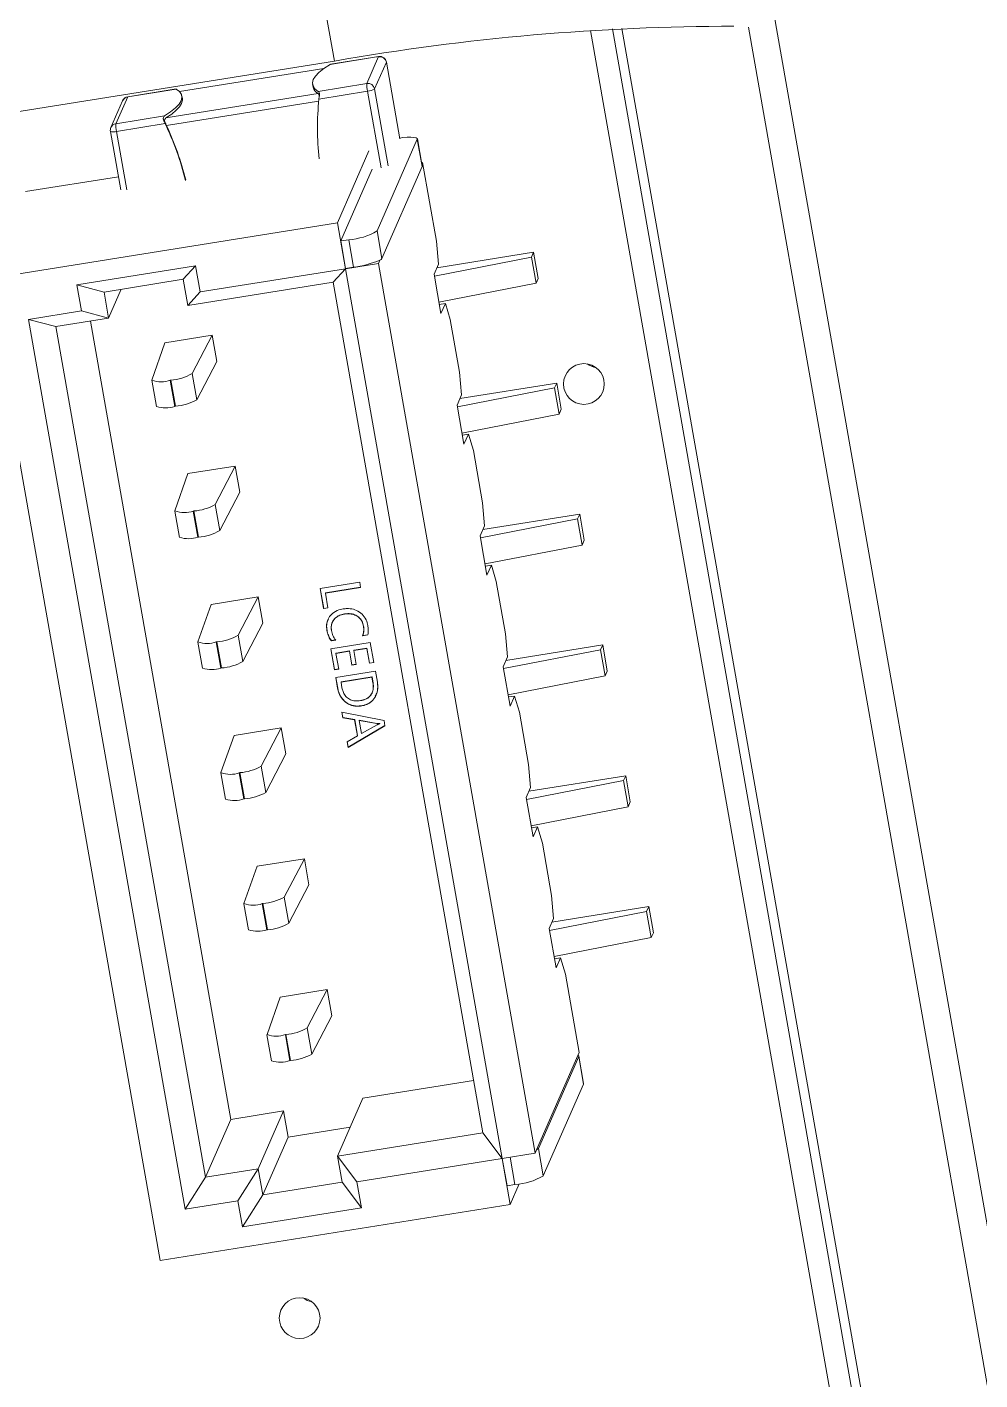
# Model space of a CAD drawing. Header units: millimetres. Extents: x 0 to 1189, y 0 to 841.
# Drawn here: x 474.224 to 475.641, y 441.702 to 443.715 of the extents above; entities that cross this region are included whole.
import ezdxf

# ---------------------------------------------------------------- set-up
doc = ezdxf.new("R2010")
doc.units = ezdxf.units.MM
doc.layers.get('0').update_dxf_attribs({"lineweight": 18})

msp = doc.modelspace()

# ---------------------------------------------------------------- linework, layer by layer
at = {"color": 7, "linetype": 'Continuous', "lineweight": 15}
for p, q in [((475.0312, 445.4595), (475.9216, 440.3977)), ((474.5781, 444.2479), (474.6808, 443.6639)), ((475.5522, 441.1087), (475.0943, 443.7117)), ((475.1082, 443.7126), (475.5737, 441.0657)), ((475.879, 440.4049), (475.2969, 443.7145)), ((475.5289, 441.0554), (475.062, 443.7096)), ((474.6743, 443.6589), (474.7466, 443.6705)), ((474.7467, 443.6706), (474.6748, 443.6591)), ((474.7466, 443.6705), (474.7291, 443.6305)), ((474.6808, 443.6639), (473.3053, 443.4437)), ((474.6652, 443.653), (474.4504, 443.6186)), ((474.6743, 443.6589), (474.6749, 443.659)), ((474.7581, 443.6623), (474.7406, 443.6224)), ((474.7582, 443.6625), (474.7581, 443.6623)), ((474.7782, 443.5484), (474.7582, 443.6625)), ((474.6484, 443.6292), (474.6491, 443.6253)), ((474.7291, 443.6305), (474.6568, 443.6189)), ((474.3733, 443.6107), (474.3557, 443.5708)), ((474.3733, 443.6107), (474.4456, 443.6223)), ((474.4453, 443.6224), (474.3734, 443.6109)), ((474.6567, 443.6155), (474.4301, 443.5793)), ((474.4547, 443.6081), (474.454, 443.612)), ((474.6578, 443.6075), (474.7301, 443.6191)), ((474.3658, 443.605), (474.3483, 443.565)), ((474.4281, 443.5823), (474.3557, 443.5708)), ((474.3567, 443.5594), (474.4291, 443.5709)), ((474.3476, 443.5594), (474.3476, 443.5593)), ((474.3476, 443.5593), (474.3629, 443.4725)), ((474.6854, 443.4233), (474.7322, 443.5302)), ((474.7443, 443.4112), (474.8041, 443.5478)), ((474.8041, 443.5478), (474.8113, 443.5069)), ((474.8114, 443.5075), (474.8042, 443.5484)), ((474.8121, 443.5129), (474.8105, 443.5126)), ((474.8109, 443.5102), (474.8121, 443.5129)), ((474.8327, 443.3961), (474.8121, 443.5129)), ((474.2215, 443.4698), (474.3595, 443.4919)), ((474.6903, 443.3964), (474.737, 443.5029)), ((474.8113, 443.5069), (474.7515, 443.3703)), ((474.6854, 443.4233), (474.1646, 443.3399)), ((474.6854, 443.4233), (474.6974, 443.3551)), ((474.7515, 443.3703), (474.7443, 443.4112)), ((474.6903, 443.3964), (474.7021, 443.3982)), ((474.6903, 443.3964), (474.6975, 443.3555)), ((474.7021, 443.3982), (474.7093, 443.3574)), ((474.8356, 443.3619), (474.8327, 443.3961)), ((474.7465, 443.363), (474.7486, 443.3679)), ((474.9741, 443.3723), (474.8295, 443.3441)), ((474.8332, 443.3564), (474.9772, 443.3795)), ((474.9772, 443.3795), (474.9741, 443.3723)), ((474.9809, 443.3334), (474.9741, 443.3723)), ((474.9841, 443.3405), (474.9772, 443.3795)), ((474.4744, 443.3595), (474.2975, 443.3312)), ((474.456, 443.3393), (474.4744, 443.3595)), ((474.4812, 443.3205), (474.4744, 443.3595)), ((474.6974, 443.3551), (474.4812, 443.3205)), ((474.679, 443.3349), (474.6974, 443.3551)), ((474.6974, 443.3551), (474.7465, 443.363)), ((474.6975, 443.3555), (474.6974, 443.3551)), ((474.9302, 442.0313), (474.6974, 443.3551)), ((474.6975, 443.3555), (474.7093, 443.3574)), ((474.9794, 442.0392), (474.7465, 443.363)), ((474.8291, 443.3469), (474.8356, 443.3619)), ((474.4215, 441.8798), (474.1646, 443.3399)), ((474.3044, 443.2922), (474.2975, 443.3312)), ((474.3381, 443.3204), (474.2975, 443.3312)), ((474.3381, 443.3204), (474.456, 443.3393)), ((474.456, 443.3393), (474.4629, 443.3003)), ((474.4629, 443.3003), (474.679, 443.3349)), ((474.9016, 442.0695), (474.679, 443.3349)), ((474.8291, 443.3469), (474.8393, 443.2885)), ((474.9809, 443.3334), (474.8364, 443.3052)), ((474.9841, 443.3405), (474.9809, 443.3334)), ((474.345, 443.2815), (474.3381, 443.3204)), ((474.345, 443.2815), (474.3638, 443.3245)), ((474.4629, 443.3003), (474.4812, 443.3205)), ((474.3044, 443.2922), (474.2258, 443.2797)), ((474.345, 443.2815), (474.3044, 443.2922)), ((474.8369, 443.302), (474.8459, 443.3035)), ((474.8459, 443.3035), (474.8393, 443.2885)), ((474.8532, 443.2793), (474.8459, 443.3035)), ((474.4586, 441.9558), (474.2258, 443.2797)), ((474.2258, 443.2797), (474.2664, 443.2689)), ((474.2664, 443.2689), (474.345, 443.2815)), ((474.489, 442.0035), (474.2664, 443.2689)), ((474.5267, 442.0896), (474.3178, 443.2771)), ((474.8669, 443.2014), (474.8532, 443.2793)), ((474.4991, 443.2562), (474.4288, 443.2449)), ((474.4991, 443.2562), (474.4692, 443.199)), ((474.5059, 443.2172), (474.4991, 443.2562)), ((474.4093, 443.1894), (474.4288, 443.2449)), ((474.4761, 443.1601), (474.5059, 443.2172)), ((474.4093, 443.1891), (474.4162, 443.1501)), ((474.4376, 443.1894), (474.4367, 443.1893)), ((474.4367, 443.1893), (474.4435, 443.1503)), ((474.4444, 443.1505), (474.4376, 443.1894)), ((474.4761, 443.1601), (474.4692, 443.199)), ((474.8699, 443.1672), (474.8669, 443.2014)), ((474.8633, 443.1522), (474.8699, 443.1672)), ((475.0083, 443.1777), (474.8638, 443.1494)), ((474.8675, 443.1618), (475.0115, 443.1848)), ((475.0115, 443.1848), (475.0083, 443.1777)), ((475.0152, 443.1387), (475.0083, 443.1777)), ((475.0183, 443.1459), (475.0115, 443.1848)), ((474.4444, 443.1505), (474.4435, 443.1503)), ((474.8633, 443.1522), (474.8736, 443.0938)), ((475.0152, 443.1387), (474.8706, 443.1105)), ((475.0183, 443.1459), (475.0152, 443.1387)), ((474.8712, 443.1073), (474.8801, 443.1088)), ((474.8801, 443.1088), (474.8736, 443.0938)), ((474.8875, 443.0846), (474.8801, 443.1088)), ((474.9012, 443.0067), (474.8875, 443.0846)), ((474.4436, 442.9948), (474.463, 443.0502)), ((474.5333, 443.0615), (474.463, 443.0502)), ((474.5333, 443.0615), (474.5034, 443.0044)), ((474.5402, 443.0226), (474.5333, 443.0615)), ((474.5103, 442.9654), (474.5402, 443.0226)), ((474.9041, 442.9725), (474.9012, 443.0067)), ((474.4435, 442.9944), (474.4504, 442.9554)), ((474.4718, 442.9947), (474.4709, 442.9946)), ((474.4709, 442.9946), (474.4778, 442.9556)), ((474.4787, 442.9558), (474.4718, 442.9947)), ((474.5103, 442.9654), (474.5034, 443.0044)), ((474.9017, 442.9671), (475.0457, 442.9901)), ((475.0457, 442.9901), (475.0426, 442.983)), ((475.0526, 442.9512), (475.0457, 442.9901)), ((474.8975, 442.9575), (474.9041, 442.9725)), ((475.0426, 442.983), (474.898, 442.9547)), ((475.0494, 442.944), (475.0426, 442.983)), ((474.4787, 442.9558), (474.4778, 442.9556)), ((474.8975, 442.9575), (474.9078, 442.8991)), ((475.0526, 442.9512), (475.0494, 442.944)), ((475.0494, 442.944), (474.9049, 442.9158)), ((474.9054, 442.9127), (474.9144, 442.9141)), ((474.9144, 442.9141), (474.9078, 442.8991)), ((474.9217, 442.8899), (474.9144, 442.9141)), ((474.7185, 442.8888), (474.6595, 442.8793)), ((474.7198, 442.8809), (474.7185, 442.8888)), ((474.9354, 442.812), (474.9217, 442.8899)), ((474.5676, 442.8668), (474.4973, 442.8556)), ((474.5676, 442.8668), (474.5377, 442.8097)), ((474.5744, 442.8279), (474.5676, 442.8668)), ((474.6595, 442.8793), (474.6648, 442.8494)), ((474.6649, 442.8498), (474.6597, 442.8794)), ((474.6674, 442.8725), (474.7198, 442.8809)), ((474.6675, 442.8729), (474.6674, 442.8725)), ((474.6712, 442.8505), (474.6674, 442.8725)), ((474.7198, 442.8812), (474.6675, 442.8729)), ((474.4778, 442.8001), (474.4973, 442.8556)), ((474.6648, 442.8494), (474.6712, 442.8505)), ((474.6649, 442.8498), (474.6648, 442.8494)), ((474.6712, 442.8508), (474.6649, 442.8498)), ((474.5445, 442.7707), (474.5744, 442.8279)), ((474.6787, 442.831), (474.6785, 442.8306)), ((474.696, 442.8415), (474.6959, 442.8412)), ((474.5445, 442.7707), (474.5377, 442.8097)), ((474.6699, 442.8173), (474.6697, 442.8169)), ((474.7227, 442.8089), (474.7306, 442.8102)), ((474.7229, 442.8092), (474.7227, 442.8089)), ((474.7308, 442.8105), (474.7229, 442.8092)), ((474.7242, 442.8235), (474.7241, 442.8232)), ((474.9384, 442.7778), (474.9354, 442.812)), ((474.4778, 442.7997), (474.4846, 442.7607)), ((474.5061, 442.8), (474.5051, 442.7999)), ((474.5051, 442.7999), (474.512, 442.7609)), ((474.5129, 442.7611), (474.5061, 442.8)), ((474.7342, 442.799), (474.6753, 442.7896)), ((474.6753, 442.7896), (474.6808, 442.7583)), ((474.681, 442.7586), (474.6755, 442.7896)), ((474.6763, 442.8015), (474.6828, 442.8025)), ((474.6765, 442.8018), (474.6763, 442.8015)), ((474.6826, 442.8028), (474.6765, 442.8018)), ((474.6831, 442.7828), (474.7033, 442.786)), ((474.7034, 442.7864), (474.6833, 442.7831)), ((474.7034, 442.7864), (474.7033, 442.786)), ((474.7033, 442.786), (474.7069, 442.7654)), ((474.707, 442.7657), (474.7034, 442.7864)), ((474.7097, 442.7871), (474.7292, 442.7902)), ((474.7099, 442.7874), (474.7097, 442.7871)), ((474.7134, 442.7664), (474.7097, 442.7871)), ((474.7293, 442.7905), (474.7099, 442.7874)), ((474.7293, 442.7905), (474.7292, 442.7902)), ((474.7292, 442.7902), (474.733, 442.7681)), ((474.7332, 442.7684), (474.7293, 442.7905)), ((474.7395, 442.7691), (474.7342, 442.799)), ((475.0768, 442.7883), (474.9323, 442.7601)), ((474.936, 442.7724), (475.08, 442.7954)), ((475.08, 442.7954), (475.0768, 442.7883)), ((475.0837, 442.7494), (475.0768, 442.7883)), ((475.0868, 442.7565), (475.08, 442.7954)), ((474.6833, 442.7831), (474.6831, 442.7828)), ((474.6873, 442.7593), (474.6831, 442.7828)), ((474.7069, 442.7654), (474.7134, 442.7664)), ((474.707, 442.7657), (474.7069, 442.7654)), ((474.7133, 442.7667), (474.707, 442.7657)), ((474.733, 442.7681), (474.7395, 442.7691)), ((474.7332, 442.7684), (474.733, 442.7681)), ((474.7395, 442.7694), (474.7332, 442.7684)), ((474.9318, 442.7628), (474.9384, 442.7778)), ((474.5129, 442.7611), (474.512, 442.7609)), ((474.6808, 442.7583), (474.6873, 442.7593)), ((474.681, 442.7586), (474.6808, 442.7583)), ((474.6872, 442.7596), (474.681, 442.7586)), ((474.7418, 442.7563), (474.6828, 442.7469)), ((474.6828, 442.7469), (474.6856, 442.731)), ((474.6857, 442.7313), (474.683, 442.7469)), ((474.6907, 442.7401), (474.7367, 442.7474)), ((474.6908, 442.7404), (474.7368, 442.7478)), ((474.7368, 442.7478), (474.7367, 442.7474)), ((474.7367, 442.7474), (474.7382, 442.7388)), ((474.7368, 442.7478), (474.7383, 442.7391)), ((474.7447, 442.7398), (474.7418, 442.7563)), ((474.9318, 442.7628), (474.9421, 442.7044)), ((475.0837, 442.7494), (474.9391, 442.7211)), ((475.0868, 442.7565), (475.0837, 442.7494)), ((474.6856, 442.731), (474.6857, 442.7313)), ((474.6908, 442.7404), (474.6907, 442.7401)), ((474.6921, 442.7318), (474.6907, 442.7401)), ((474.7382, 442.7388), (474.7383, 442.7391)), ((474.7214, 442.705), (474.7213, 442.7047)), ((474.7364, 442.7231), (474.7365, 442.7235)), ((474.9397, 442.718), (474.9486, 442.7194)), ((474.9486, 442.7194), (474.9421, 442.7044)), ((474.956, 442.6952), (474.9486, 442.7194)), ((474.7547, 442.6829), (474.6918, 442.6956)), ((474.6918, 442.6956), (474.6933, 442.687)), ((474.6935, 442.6874), (474.692, 442.6955)), ((474.6935, 442.6874), (474.6933, 442.687)), ((474.6933, 442.687), (474.7108, 442.6841)), ((474.711, 442.6844), (474.6935, 442.6874)), ((474.711, 442.6844), (474.7108, 442.6841)), ((474.7108, 442.6841), (474.7151, 442.66)), ((474.7152, 442.6603), (474.711, 442.6844)), ((474.7177, 442.6832), (474.7178, 442.6835)), ((474.744, 442.6787), (474.7178, 442.6835)), ((474.9696, 442.6173), (474.956, 442.6952)), ((474.6018, 442.6721), (474.5315, 442.6609)), ((474.6018, 442.6721), (474.5719, 442.615)), ((474.6087, 442.6332), (474.6018, 442.6721)), ((474.7011, 442.6429), (474.756, 442.6751)), ((474.756, 442.6753), (474.7012, 442.6432)), ((474.7211, 442.6636), (474.7177, 442.6832)), ((474.7177, 442.6832), (474.7438, 442.6784)), ((474.7442, 442.6764), (474.7211, 442.6636)), ((474.7438, 442.6784), (474.744, 442.6787)), ((474.7481, 442.6781), (474.7483, 442.6785)), ((474.7483, 442.6783), (474.7482, 442.6779)), ((474.756, 442.6751), (474.7547, 442.6829)), ((474.5121, 442.6054), (474.5315, 442.6609)), ((474.7151, 442.66), (474.6996, 442.6514)), ((474.6996, 442.6514), (474.7011, 442.6429)), ((474.7012, 442.6432), (474.6998, 442.6515)), ((474.7012, 442.6432), (474.7011, 442.6429)), ((474.7152, 442.6603), (474.7151, 442.66)), ((474.5788, 442.5761), (474.6087, 442.6332)), ((474.512, 442.605), (474.5189, 442.5661)), ((474.5403, 442.6054), (474.5394, 442.6052)), ((474.5394, 442.6052), (474.5462, 442.5663)), ((474.5472, 442.5664), (474.5403, 442.6054)), ((474.5788, 442.5761), (474.5719, 442.615)), ((474.9726, 442.5831), (474.9696, 442.6173)), ((474.966, 442.5682), (474.9726, 442.5831)), ((475.1111, 442.5936), (474.9665, 442.5654)), ((474.9702, 442.5777), (475.1142, 442.6008)), ((475.1142, 442.6008), (475.1111, 442.5936)), ((475.1179, 442.5547), (475.1111, 442.5936)), ((475.121, 442.5618), (475.1142, 442.6008)), ((474.5472, 442.5664), (474.5462, 442.5663)), ((474.966, 442.5682), (474.9763, 442.5098)), ((475.1179, 442.5547), (474.9734, 442.5264)), ((475.121, 442.5618), (475.1179, 442.5547)), ((474.9739, 442.5233), (474.9829, 442.5247)), ((474.9829, 442.5247), (474.9763, 442.5098)), ((474.9902, 442.5005), (474.9829, 442.5247)), ((475.0039, 442.4227), (474.9902, 442.5005)), ((474.5463, 442.4107), (474.5658, 442.4662)), ((474.6361, 442.4774), (474.5658, 442.4662)), ((474.6361, 442.4774), (474.6062, 442.4203)), ((474.6429, 442.4385), (474.6361, 442.4774)), ((474.613, 442.3814), (474.6429, 442.4385)), ((475.0068, 442.3885), (475.0039, 442.4227)), ((474.5463, 442.4103), (474.5531, 442.3714)), ((474.5746, 442.4107), (474.5736, 442.4105)), ((474.5736, 442.4105), (474.5805, 442.3716)), ((474.5814, 442.3717), (474.5746, 442.4107)), ((474.613, 442.3814), (474.6062, 442.4203)), ((475.0045, 442.383), (475.1484, 442.4061)), ((475.1484, 442.4061), (475.1453, 442.3989)), ((475.1553, 442.3671), (475.1484, 442.4061)), ((475.0003, 442.3735), (475.0068, 442.3885)), ((475.1453, 442.3989), (475.0008, 442.3707)), ((475.1522, 442.36), (475.1453, 442.3989)), ((474.5814, 442.3717), (474.5805, 442.3716)), ((475.0003, 442.3735), (475.0106, 442.3151)), ((475.1553, 442.3671), (475.1522, 442.36)), ((475.1522, 442.36), (475.0076, 442.3318)), ((475.0082, 442.3286), (475.0171, 442.3301)), ((475.0171, 442.3301), (475.0106, 442.3151)), ((475.0244, 442.3058), (475.0171, 442.3301)), ((475.045, 442.189), (475.0244, 442.3058)), ((474.6703, 442.2828), (474.6, 442.2715)), ((474.6703, 442.2828), (474.6404, 442.2256)), ((474.6771, 442.2438), (474.6703, 442.2828)), ((474.5806, 442.216), (474.6, 442.2715)), ((474.6473, 442.1867), (474.6771, 442.2438)), ((474.6473, 442.1867), (474.6404, 442.2256)), ((474.5805, 442.2156), (474.5874, 442.1767)), ((474.6088, 442.216), (474.6079, 442.2158)), ((474.6079, 442.2158), (474.6147, 442.1769)), ((474.6157, 442.1771), (474.6088, 442.216)), ((475.0431, 442.1848), (474.9815, 442.0441)), ((474.9844, 442.0465), (475.0442, 442.183)), ((475.045, 442.189), (475.0431, 442.1848)), ((475.0442, 442.183), (475.0514, 442.1421)), ((475.0515, 442.1428), (475.0443, 442.1837)), ((474.6157, 442.1771), (474.6147, 442.1769)), ((474.7232, 442.1211), (474.8879, 442.1475)), ((474.9916, 442.0056), (475.0514, 442.1421)), ((475.0514, 442.1421), (475.0515, 442.1428)), ((474.6855, 442.0349), (474.7232, 442.1211)), ((474.5267, 442.0896), (474.6053, 442.1022)), ((474.6053, 442.1022), (474.5676, 442.016)), ((474.6053, 442.1022), (474.6122, 442.0633)), ((474.5267, 442.0896), (474.489, 442.0035)), ((474.5744, 441.9771), (474.6122, 442.0633)), ((474.6122, 442.0633), (474.7044, 442.078)), ((474.9016, 442.0695), (474.6855, 442.0349)), ((474.9302, 442.0313), (474.9016, 442.0695)), ((474.9815, 442.0441), (474.9794, 442.0392)), ((474.9916, 442.0056), (474.9844, 442.0465)), ((474.7141, 441.9967), (474.6855, 442.0349)), ((474.6855, 442.0349), (474.6923, 441.996)), ((474.7141, 441.9967), (474.9302, 442.0313)), ((474.9794, 442.0392), (474.9302, 442.0313)), ((474.9302, 442.0313), (474.9422, 441.9632)), ((474.9304, 442.0313), (474.9376, 441.9907)), ((474.489, 442.0035), (474.4586, 441.9558)), ((474.5676, 442.016), (474.489, 442.0035)), ((474.5372, 441.9684), (474.5676, 442.016)), ((474.5744, 441.9771), (474.5676, 442.016)), ((474.6923, 441.996), (474.5744, 441.9771)), ((474.7209, 441.9578), (474.6923, 441.996)), ((474.7209, 441.9578), (474.7141, 441.9967)), ((474.9376, 441.9907), (474.9494, 441.9926)), ((474.9556, 441.9937), (474.9422, 441.9632)), ((474.4215, 441.8798), (474.9422, 441.9632)), ((474.4586, 441.9558), (474.5372, 441.9684)), ((474.5441, 441.9295), (474.5372, 441.9684)), ((474.5441, 441.9295), (474.5744, 441.9771)), ((474.5441, 441.9295), (474.7209, 441.9578))]:
    msp.add_line(p, q, dxfattribs=at)
at = {"color": 8, "linetype": 'Continuous', "lineweight": 15}
for p, q in [((474.7467, 443.6706), (474.7466, 443.6705)), ((474.665, 443.6528), (474.4505, 443.6185)), ((474.7782, 443.5482), (474.7581, 443.6623)), ((474.3734, 443.6109), (474.3733, 443.6107)), ((474.7301, 443.6191), (474.7502, 443.505)), ((474.7406, 443.6224), (474.7607, 443.5083)), ((474.4311, 443.5679), (474.6574, 443.6041)), ((474.3567, 443.5594), (474.372, 443.4725)), ((474.9494, 441.9926), (474.9422, 442.0332))]:
    msp.add_line(p, q, dxfattribs=at)
at = {"color": 7, "linetype": 'Continuous', "lineweight": 15}
for points in [[(474.6568, 443.6189), (474.6519, 443.6227), (474.6491, 443.6269), (474.6482, 443.6315), (474.6494, 443.6364), (474.6527, 443.6416), (474.6579, 443.6471), (474.6651, 443.6529), (474.6743, 443.6589)], [(474.4456, 443.6223), (474.4504, 443.6185), (474.4533, 443.6143), (474.4541, 443.6098), (474.4529, 443.6049), (474.4497, 443.5997), (474.4445, 443.5942), (474.4372, 443.5884), (474.4281, 443.5823)], [(474.4547, 443.6081), (474.4548, 443.6057), (474.4536, 443.601), (474.4505, 443.596), (474.4456, 443.5907), (474.4388, 443.5851), (474.4301, 443.5793)], [(474.778, 443.5495), (474.7826, 443.55), (474.7891, 443.5505), (474.7947, 443.5506), (474.7991, 443.5504), (474.8023, 443.5498), (474.8039, 443.5489), (474.8041, 443.5478)]]:
    msp.add_lwpolyline(points, dxfattribs=at)
for centre in [(475.052, 443.1836), (474.6292, 441.794)]:
    msp.add_circle(centre, 0.0303, dxfattribs=at)
for centre, radius, start, end in [((475.2744, 440.2912), 3.4245, 89.9863, 99.9825), ((474.7482, 443.6605), 0.0101, 10.3067, 99.1095), ((474.7483, 443.6608), 0.00999, 8.976, 98.8767), ((474.7702, 443.6283), 0.0412, 176.9451, 192.9193), ((474.7307, 443.6206), 0.0101, 10.3276, 99.1814), ((474.375, 443.601), 0.00995, 99.1374, 153.4592), ((474.6636, 443.6288), 0.0149, 193.4253, 242.564), ((474.7286, 443.6429), 0.0238, 273.6539, 300.497), ((475.0917, 443.564), 0.4361, 174.2634, 186.0083), ((474.3967, 443.5686), 0.041, 176.9099, 192.9546), ((474.0295, 443.3797), 0.4429, 13.9526, 25.5768), ((474.3572, 443.5611), 0.00973, 156.4019, 190.0402), ((474.0304, 443.3806), 0.4423, 13.9482, 25.0551), ((474.8103, 443.5073), 0.00112, 334.6169, 8.5292), ((474.6958, 443.494), 0.096, 273.761, 300.3648), ((474.6907, 443.5053), 0.1491, 277.158, 292.8647), ((474.746, 443.374), 0.00663, 293.3938, 326.2057), ((475.0753, 443.2378), 0.0305, 232.381, 260.2791), ((474.4233, 443.225), 0.0382, 248.6548, 290.5451), ((474.4324, 443.263), 0.0738, 273.9967, 299.8807), ((474.4295, 443.1922), 0.0442, 252.3684, 288.4305), ((474.4393, 443.2241), 0.0738, 273.9939, 299.8835), ((474.4575, 443.0305), 0.0383, 248.6892, 290.4608), ((474.4667, 443.0683), 0.0738, 273.9939, 299.8835), ((474.4735, 443.0294), 0.0738, 273.9979, 299.8825), ((474.4638, 442.9978), 0.0444, 252.4796, 288.3692), ((474.5009, 442.8737), 0.0738, 273.9967, 299.8807), ((474.4918, 442.8358), 0.0383, 248.6945, 290.4555), ((474.5077, 442.8349), 0.074, 274.0416, 299.8753), ((474.498, 442.8028), 0.0441, 252.3716, 288.4773), ((474.526, 442.6409), 0.0381, 248.5825, 290.5675), ((474.5352, 442.679), 0.0738, 273.9939, 299.8835), ((474.5323, 442.6081), 0.0441, 252.3701, 288.4787), ((474.542, 442.64), 0.0738, 274.0169, 299.9031), ((474.5602, 442.4462), 0.0381, 248.5805, 290.5694), ((474.5694, 442.4843), 0.0738, 274.0128, 299.9041), ((474.5665, 442.4135), 0.0441, 252.3716, 288.4773), ((474.5763, 442.4453), 0.0738, 273.9939, 299.8835), ((474.6037, 442.2896), 0.0738, 273.9979, 299.8825), ((474.5945, 442.2515), 0.0381, 248.5825, 290.5675), ((474.6105, 442.2507), 0.0738, 273.9979, 299.8825), ((475.0429, 442.1834), 0.00136, 342.0104, 79.7461), ((474.6007, 442.2187), 0.044, 252.3301, 288.5187), ((474.9788, 442.0502), 0.00667, 293.5044, 326.0951), ((474.9431, 442.0884), 0.096, 273.7637, 300.3621), ((474.6531, 441.8492), 0.0316, 232.8618, 259.7982)]:
    msp.add_arc(centre, radius, start, end, dxfattribs=at)
at = {"color": 8, "linetype": 'Continuous', "lineweight": 15}
for centre, radius, start, end in [((474.3748, 443.6011), 0.00978, 98.8424, 156.3213), ((474.3573, 443.561), 0.00992, 99.2732, 155.7975), ((474.3521, 443.5731), 0.0145, 252.1654, 288.7333)]:
    msp.add_arc(centre, radius, start, end, dxfattribs=at)
at = {"color": 7, "linetype": 'Continuous', "lineweight": 15}
msp.add_ellipse((474.0356, 443.408), major_axis=(0.4509, -0.054), ratio=0.806925, start_param=0.618652, end_param=0.627165, dxfattribs=at)
for points, knots in [([(474.4453, 443.6223), (474.4453, 443.6223), (474.4454, 443.6224), (474.4455, 443.6224), (474.4456, 443.6223)], [0, 0, 0, 0, 0.0001315104, 0.0003241113, 0.0003241113, 0.0003241113, 0.0003241113]), ([(474.6567, 443.6155), (474.6569, 443.6153), (474.6574, 443.6148), (474.6581, 443.6132), (474.6585, 443.6121), (474.6586, 443.6118)], [0, 0, 0, 0, 0.001874104, 0.003746934, 0.004215868, 0.004215868, 0.004215868, 0.004215868]), ([(474.6568, 443.6189), (474.657, 443.6187), (474.6576, 443.6182), (474.6583, 443.6166), (474.6587, 443.6155), (474.6588, 443.6153)], [0, 0, 0, 0, 0.001883643, 0.003764971, 0.004189384, 0.004189384, 0.004189384, 0.004189384]), ([(474.6588, 443.6152), (474.6586, 443.6141), (474.6583, 443.6121), (474.658, 443.6093), (474.6578, 443.6079), (474.6578, 443.6075)], [0, 0, 0, 0, 0.003396628, 0.006787799, 0.007694184, 0.007694184, 0.007694184, 0.007694184]), ([(474.4281, 443.5823), (474.4277, 443.582), (474.4269, 443.5813), (474.4263, 443.5794), (474.4261, 443.5783), (474.4261, 443.578)], [0, 0, 0, 0, 0.002177224, 0.004350606, 0.004840229, 0.004840229, 0.004840229, 0.004840229]), ([(474.4261, 443.5779), (474.4264, 443.577), (474.4272, 443.5751), (474.4283, 443.5726), (474.4289, 443.5712), (474.4291, 443.5709)], [0, 0, 0, 0, 0.003355238, 0.006714031, 0.007606395, 0.007606395, 0.007606395, 0.007606395]), ([(474.4301, 443.5793), (474.4297, 443.5789), (474.429, 443.5782), (474.4284, 443.5764), (474.4282, 443.5752), (474.4282, 443.5749)], [0, 0, 0, 0, 0.002158323, 0.004323436, 0.004857829, 0.004857829, 0.004857829, 0.004857829]), ([(474.4282, 443.5749), (474.4285, 443.574), (474.4292, 443.5721), (474.4303, 443.5696), (474.431, 443.5682), (474.4311, 443.5679)], [0, 0, 0, 0, 0.003347078, 0.006679647, 0.007652631, 0.007652631, 0.007652631, 0.007652631]), ([(474.694, 442.849), (474.6927, 442.8487), (474.6877, 442.8478), (474.6802, 442.8446), (474.6733, 442.8378), (474.6696, 442.8299), (474.6689, 442.8227), (474.6695, 442.8184), (474.6697, 442.8169)], [0, 0, 0, 0, 0.00396055, 0.01511384, 0.02387579, 0.03265259, 0.04086706, 0.04544008, 0.04544008, 0.04544008, 0.04544008]), ([(474.7305, 442.8243), (474.7303, 442.8256), (474.7293, 442.8302), (474.7258, 442.8377), (474.7184, 442.8447), (474.7093, 442.8489), (474.7009, 442.8498), (474.6959, 442.8492), (474.694, 442.849)], [0, 0, 0, 0, 0.00400404, 0.01430929, 0.02435521, 0.03409849, 0.04367012, 0.04935278, 0.04935278, 0.04935278, 0.04935278]), ([(474.6699, 442.8173), (474.6697, 442.8186), (474.6692, 442.8225), (474.6692, 442.8282), (474.6711, 442.8319), (474.6718, 442.8333)], [0, 0, 0, 0, 0.00395207, 0.01193415, 0.01647411, 0.01647411, 0.01647411, 0.01647411]), ([(474.6764, 442.8169), (474.6762, 442.8182), (474.6758, 442.8218), (474.6767, 442.8277), (474.6801, 442.8335), (474.6857, 442.8382), (474.6913, 442.8404), (474.695, 442.8411), (474.6959, 442.8412)], [0, 0, 0, 0, 0.00396466, 0.0108526, 0.01752124, 0.02394842, 0.03254846, 0.03519218, 0.03519218, 0.03519218, 0.03519218]), ([(474.696, 442.8415), (474.6947, 442.8413), (474.6908, 442.8406), (474.6849, 442.838), (474.6796, 442.833), (474.6765, 442.827), (474.676, 442.8214), (474.6764, 442.8183), (474.6765, 442.8172)], [0, 0, 0, 0, 0.00396194, 0.01197325, 0.018773, 0.02558501, 0.03199834, 0.0351986, 0.0351986, 0.0351986, 0.0351986]), ([(474.6959, 442.8412), (474.6972, 442.8414), (474.7012, 442.8419), (474.7077, 442.8414), (474.7148, 442.8384), (474.7203, 442.8334), (474.7231, 442.8279), (474.7238, 442.8244), (474.7241, 442.8232)], [0, 0, 0, 0, 0.00399669, 0.01207194, 0.01939942, 0.02672755, 0.0337951, 0.0375656, 0.0375656, 0.0375656, 0.0375656]), ([(474.7242, 442.8235), (474.7239, 442.8248), (474.7231, 442.8286), (474.72, 442.8342), (474.7143, 442.8391), (474.7069, 442.842), (474.7006, 442.8422), (474.6968, 442.8417), (474.696, 442.8415)], [0, 0, 0, 0, 0.00401108, 0.01172514, 0.01890059, 0.02608005, 0.03521024, 0.0375754, 0.0375754, 0.0375754, 0.0375754]), ([(474.7306, 442.8102), (474.7309, 442.8115), (474.7313, 442.8141), (474.7313, 442.8188), (474.7308, 442.8222), (474.7305, 442.8243)], [0, 0, 0, 0, 0.00395141, 0.00789963, 0.01420475, 0.01420475, 0.01420475, 0.01420475]), ([(474.6697, 442.8169), (474.67, 442.8157), (474.6706, 442.8125), (474.6724, 442.8071), (474.6749, 442.8035), (474.6763, 442.8015)], [0, 0, 0, 0, 0.0039692, 0.00953581, 0.01699022, 0.01699022, 0.01699022, 0.01699022]), ([(474.6765, 442.8018), (474.6757, 442.8029), (474.6738, 442.8053), (474.6714, 442.8105), (474.6704, 442.8148), (474.6699, 442.8173)], [0, 0, 0, 0, 0.00397362, 0.00923678, 0.01699956, 0.01699956, 0.01699956, 0.01699956]), ([(474.6828, 442.8025), (474.682, 442.8036), (474.6804, 442.8057), (474.6786, 442.8092), (474.6772, 442.813), (474.6767, 442.8156), (474.6764, 442.8169)], [0, 0, 0, 0, 0.00397899, 0.00795391, 0.01191114, 0.0159387, 0.0159387, 0.0159387, 0.0159387]), ([(474.7241, 442.8232), (474.7243, 442.8219), (474.7246, 442.8193), (474.7244, 442.8144), (474.7234, 442.811), (474.7227, 442.8089)], [0, 0, 0, 0, 0.00395077, 0.00791344, 0.01453097, 0.01453097, 0.01453097, 0.01453097]), ([(474.7229, 442.8092), (474.7233, 442.8105), (474.7241, 442.813), (474.7249, 442.8178), (474.7245, 442.8213), (474.7242, 442.8235)], [0, 0, 0, 0, 0.00395216, 0.00791096, 0.01452069, 0.01452069, 0.01452069, 0.01452069]), ([(474.6856, 442.731), (474.6859, 442.7297), (474.6869, 442.7246), (474.6907, 442.7162), (474.6988, 442.7083), (474.7084, 442.7044), (474.716, 442.704), (474.7201, 442.7045), (474.7213, 442.7047)], [0, 0, 0, 0, 0.00399722, 0.01574955, 0.02724901, 0.03710411, 0.04616246, 0.04970117, 0.04970117, 0.04970117, 0.04970117]), ([(474.7214, 442.705), (474.7201, 442.7048), (474.7153, 442.7042), (474.7068, 442.705), (474.6976, 442.7098), (474.6908, 442.717), (474.6872, 442.7245), (474.6861, 442.7295), (474.6857, 442.7313)], [0, 0, 0, 0, 0.00399882, 0.01470139, 0.02500966, 0.03416728, 0.04409774, 0.04970894, 0.04970894, 0.04970894, 0.04970894]), ([(474.7197, 442.7125), (474.7184, 442.7123), (474.7145, 442.7118), (474.7081, 442.7123), (474.7014, 442.7152), (474.6966, 442.7199), (474.6935, 442.7257), (474.6926, 442.7298), (474.6921, 442.7318)], [0, 0, 0, 0, 0.00399341, 0.01207218, 0.01874326, 0.02543764, 0.03197896, 0.03810853, 0.03810853, 0.03810853, 0.03810853]), ([(474.7382, 442.7388), (474.7384, 442.7375), (474.7389, 442.7336), (474.7384, 442.7273), (474.7355, 442.7208), (474.7304, 442.7158), (474.7248, 442.7135), (474.721, 442.7127), (474.7197, 442.7125)], [0, 0, 0, 0, 0.00396021, 0.01197913, 0.01856699, 0.02520185, 0.03278658, 0.03661488, 0.03661488, 0.03661488, 0.03661488]), ([(474.7383, 442.7391), (474.7385, 442.7378), (474.7391, 442.7339), (474.7385, 442.7276), (474.7357, 442.7211), (474.7306, 442.7161), (474.7249, 442.7138), (474.7212, 442.7131), (474.7199, 442.7128)], [0, 0, 0, 0, 0.00396023, 0.01197919, 0.01857764, 0.02520437, 0.03278833, 0.03661728, 0.03661728, 0.03661728, 0.03661728]), ([(474.7213, 442.7047), (474.7226, 442.7049), (474.7265, 442.7057), (474.7333, 442.7085), (474.7398, 442.7146), (474.7442, 442.7229), (474.7457, 442.7316), (474.745, 442.7374), (474.7447, 442.7398)], [0, 0, 0, 0, 0.00396177, 0.01195333, 0.02164115, 0.03004817, 0.0401117, 0.04752381, 0.04752381, 0.04752381, 0.04752381]), ([(474.7448, 442.7401), (474.745, 442.7388), (474.7457, 442.7338), (474.7455, 442.7262), (474.7426, 442.7211), (474.7415, 442.7192)], [0, 0, 0, 0, 0.00395744, 0.01546267, 0.02170603, 0.02170603, 0.02170603, 0.02170603]), ([(474.7396, 442.7155), (474.7395, 442.7153), (474.738, 442.7122), (474.7324, 442.7084), (474.7259, 442.7058), (474.7223, 442.7052), (474.7214, 442.705)], [0, 0, 0, 0, 0.00051066, 0.01053359, 0.01899947, 0.02161045, 0.02161045, 0.02161045, 0.02161045]), ([(474.7438, 442.6784), (474.7445, 442.6783), (474.746, 442.6781), (474.7474, 442.6781), (474.7481, 442.6781)], [0, 0, 0, 0, 0.002155085, 0.004326588, 0.004326588, 0.004326588, 0.004326588]), ([(474.7483, 442.6785), (474.7479, 442.6785), (474.7472, 442.6784), (474.7461, 442.6785), (474.745, 442.6786), (474.7443, 442.6787), (474.744, 442.6787)], [0, 0, 0, 0, 0.001076612, 0.002156371, 0.003241333, 0.004327567, 0.004327567, 0.004327567, 0.004327567]), ([(474.7482, 442.6779), (474.7475, 442.6777), (474.7461, 442.6772), (474.7448, 442.6767), (474.7442, 442.6764)], [0, 0, 0, 0, 0.002142484, 0.004290577, 0.004290577, 0.004290577, 0.004290577])]:
    msp.add_open_spline(points, degree=3, knots=knots, dxfattribs=at)

doc.saveas('drawing.dxf')
